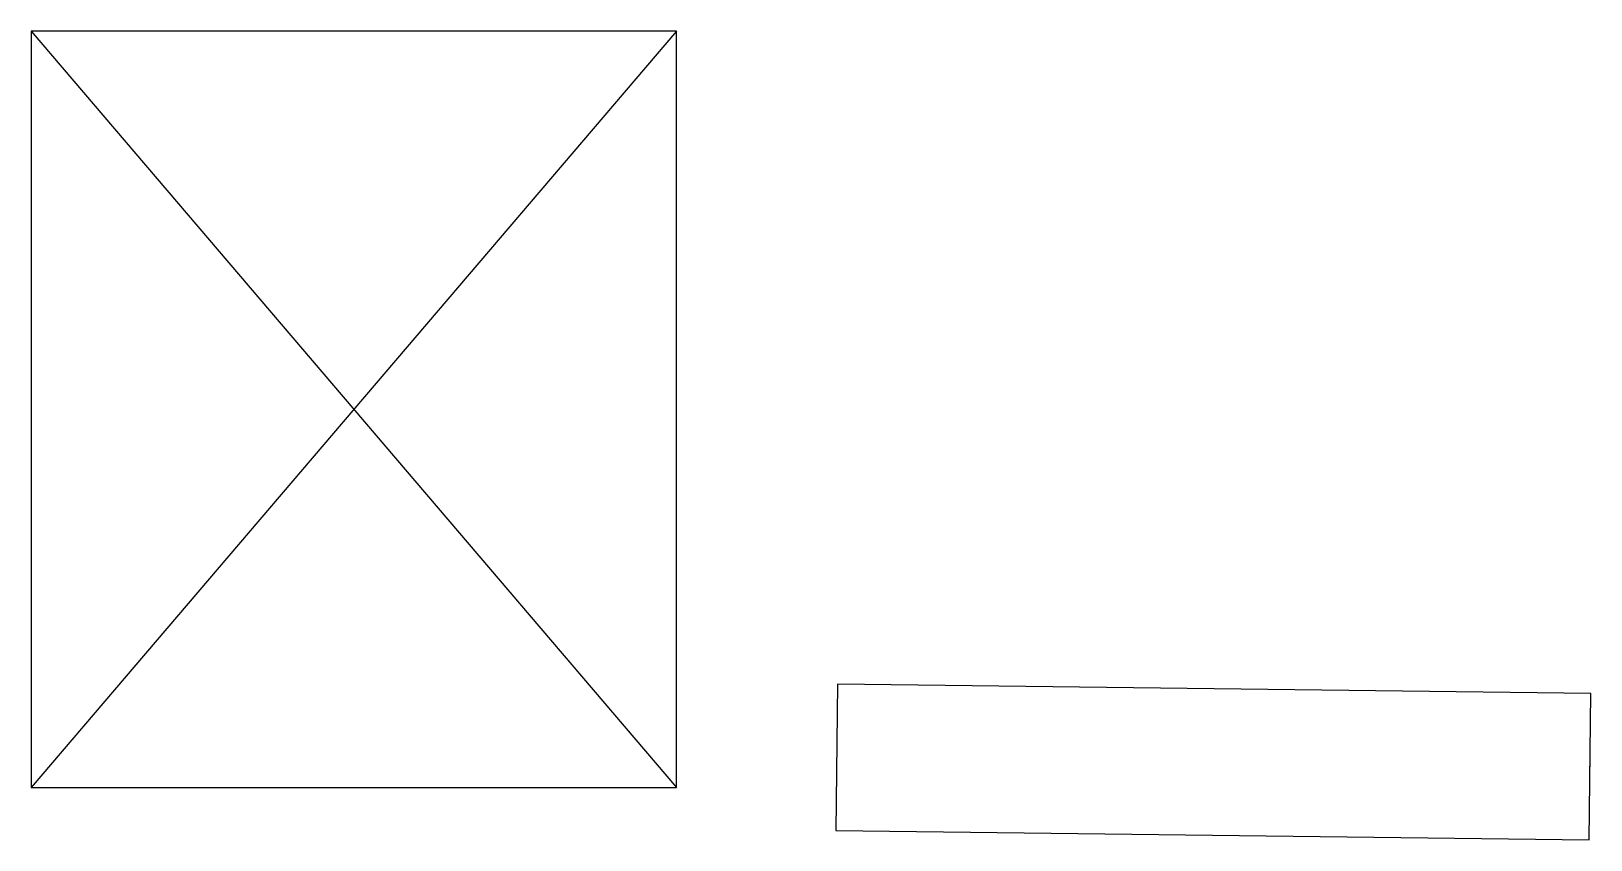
# Model space of a CAD drawing. Header units: millimetres. Extents: x -32 to 123, y -43 to 38.
import ezdxf

# ---------------------------------------------------------------- set-up
doc = ezdxf.new("R2010")
doc.units = ezdxf.units.MM
doc.header["$MEASUREMENT"] = 0
doc.layers.add('Panels v5_Sketch1', color=7, linetype='Continuous')

msp = doc.modelspace()

# ---------------------------------------------------------------- linework, layer by layer
at = {"layer": 'Panels v5_Sketch1'}
for p, q in [((32, 37.5), (-32, -37.5)), ((32, 37.5), (-32, -37.5)), ((-32, 37.5), (32, -37.5)), ((-32, 37.5), (32, -37.5)), ((-32, 37.5), (-32, -37.5)), ((32, 37.5), (-32, -37.5)), ((-32, 37.5), (-32, -37.5)), ((32, 37.5), (-32, 37.5)), ((-32, 37.5), (-32, -37.5)), ((32, 37.5), (-32, 37.5)), ((-32, 37.5), (32, -37.5)), ((-32, 37.5), (32, -37.5)), ((32, 37.5), (-32, -37.5)), ((32, 37.5), (-32, 37.5)), ((32, 37.5), (-32, 37.5)), ((-32, 37.5), (-32, -37.5)), ((32, -37.5), (32, 37.5)), ((32, -37.5), (32, 37.5)), ((32, -37.5), (32, 37.5)), ((32, -37.5), (32, 37.5)), ((47.95, -27.25), (47.77, -41.77)), ((122.64, -28.16), (47.95, -27.25)), ((122.47, -42.68), (122.64, -28.16)), ((-32, -37.5), (32, -37.5)), ((-32, -37.5), (32, -37.5)), ((-32, -37.5), (32, -37.5)), ((-32, -37.5), (32, -37.5)), ((47.77, -41.77), (122.47, -42.68))]:
    msp.add_line(p, q, dxfattribs=at)
for p in [(0, 0), (0, 0), (0, 0), (0, 0), (0, 0), (0, 0), (0, 0), (0, 0), (122.56, -35.42)]:
    msp.add_point(p, dxfattribs=at)

doc.saveas('drawing.dxf')
